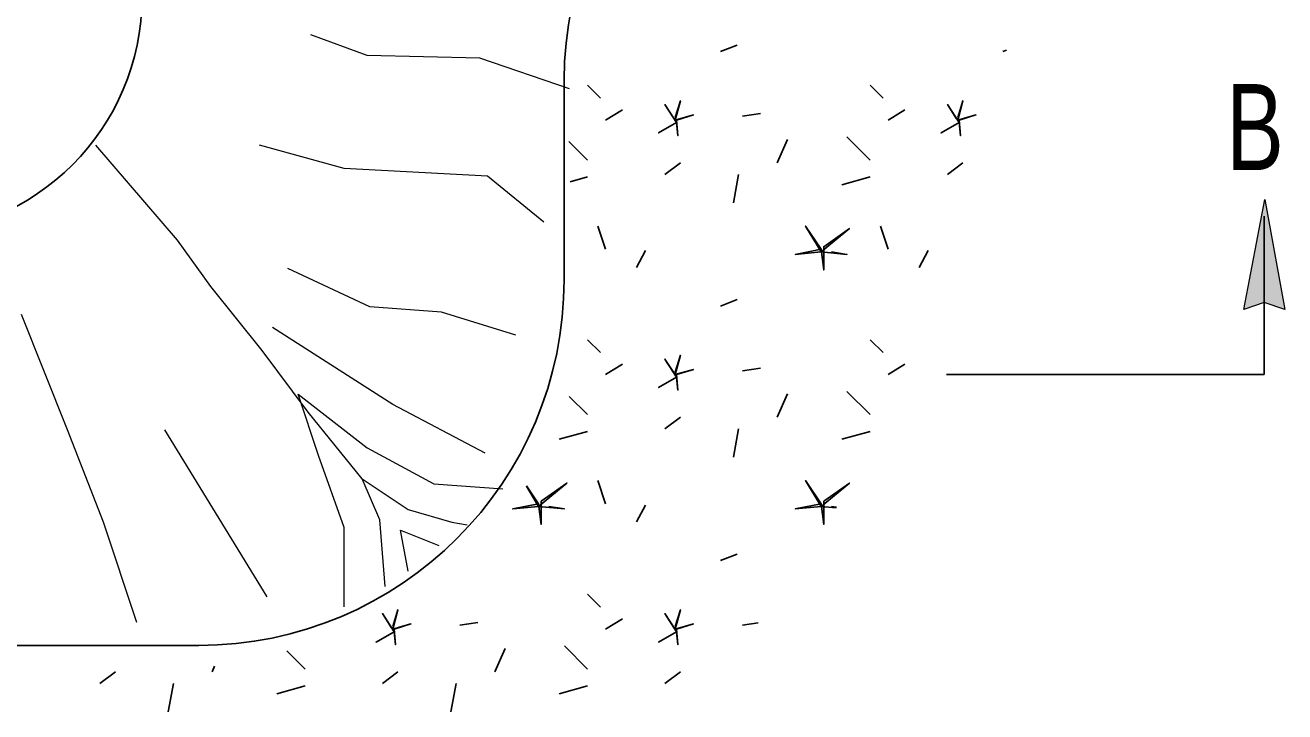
# Model space of a CAD drawing. Extents: x -120 to 879, y -38 to 233.
# Drawn here: x 752.71 to 782, y 24.02 to 39.98 of the extents above; entities that cross this region are included whole.
import ezdxf
from ezdxf.enums import TextEntityAlignment as Align

# ---------------------------------------------------------------- set-up
doc = ezdxf.new("R2010")
doc.units = 0
doc.header["$LTSCALE"] = 0.52
doc.layers.add('1', color=7, linetype='Continuous', lineweight=13)

msp = doc.modelspace()

# ---------------------------------------------------------------- hatches: boundary and pattern name
at = {"layer": '1'}
msp.add_hatch(color=256, dxfattribs=at).paths.add_polyline_path([(781.0498, 33.3691), (781.5356, 35.9295), (782.004, 33.3717), (781.5204, 33.5318)])

# ---------------------------------------------------------------- linework, layer by layer
at = {"layer": '1', "lineweight": 25}
for p, q in [((769.2683, 39.5137), (768.8782, 39.3635)), ((775.5298, 39.3945), (775.4493, 39.3635)), ((765.242, 38.6941), (765.242, 34.0621)), ((765.7877, 38.5828), (766.0878, 38.2826)), ((772.3588, 38.5828), (772.6588, 38.2826)), ((766.5979, 38.0123), (766.2078, 37.7721)), ((769.3883, 37.8622), (769.8084, 37.9222)), ((773.169, 38.0123), (772.7789, 37.7721)), ((765.3523, 37.2771), (765.7877, 36.8413)), ((770.4385, 37.3218), (770.1985, 36.7812)), ((771.8188, 37.3817), (772.3588, 36.8413)), ((767.9481, 36.7812), (767.588, 36.511)), ((774.5192, 36.7812), (774.1591, 36.511)), ((765.7877, 36.4509), (765.3806, 36.3398)), ((769.2983, 36.511), (769.1783, 35.8504)), ((772.3588, 36.4509), (771.6988, 36.2707)), ((766.0277, 35.3099), (766.2078, 34.7694)), ((772.5988, 35.3099), (772.7789, 34.7694)), ((767.138, 34.7394), (766.9279, 34.3491)), ((773.7091, 34.7394), (773.499, 34.3491)), ((769.2683, 33.5984), (768.8782, 33.4483)), ((765.7877, 32.6676), (766.0878, 32.3673)), ((772.3588, 32.6676), (772.6588, 32.3673)), ((766.5979, 32.0971), (766.2078, 31.8568)), ((769.3883, 31.9469), (769.8084, 32.007)), ((773.169, 32.0971), (772.7789, 31.8568)), ((765.3628, 31.3513), (765.7877, 30.926)), ((770.4385, 31.4065), (770.1985, 30.866)), ((771.8188, 31.4665), (772.3588, 30.926)), ((767.9481, 30.866), (767.588, 30.5957)), ((765.7877, 30.5357), (765.1277, 30.3555)), ((769.2983, 30.5957), (769.1783, 29.9352)), ((772.3588, 30.5357), (771.6988, 30.3555)), ((766.0277, 29.3947), (766.2078, 28.8542)), ((764.6476, 28.8542), (764.3699, 29.271)), ((767.138, 28.8242), (766.9279, 28.4338)), ((771.5774, 28.7743), (771.4587, 28.7942)), ((769.2683, 27.6832), (768.8782, 27.533)), ((765.7877, 26.7523), (766.0878, 26.4521)), ((762.8172, 26.0317), (763.2373, 26.0917)), ((766.5979, 26.1818), (766.2078, 25.9416)), ((769.3883, 26.0317), (769.7565, 26.0843)), ((698.6813, 25.5621), (756.742, 25.5621)), ((763.8674, 25.4913), (763.6274, 24.9507)), ((765.2477, 25.5512), (765.7877, 25.0107)), ((758.7894, 25.4383), (759.2167, 25.0107)), ((754.8059, 24.9507), (754.4458, 24.6805)), ((757.1132, 25.0788), (757.0563, 24.9507)), ((761.377, 24.9507), (761.0169, 24.6805)), ((767.9481, 24.9507), (767.588, 24.6805)), ((756.1562, 24.6805), (756.0362, 24.0199)), ((759.2167, 24.6204), (758.5566, 24.4402)), ((762.7273, 24.6805), (762.6073, 24.0199)), ((765.7877, 24.6204), (765.1277, 24.4402))]:
    msp.add_line(p, q, dxfattribs=at)
at = {"layer": '1'}
msp.add_line((758.3383, 26.6943), (755.9556, 30.5691), dxfattribs=at)
for points in [[(765.3675, 38.4976), (763.2826, 39.2129), (760.6615, 39.2725), (759.351, 39.7494)], [(760.5424, 29.4365), (759.2914, 30.9864), (758.2192, 32.4171), (757.0278, 33.9074), (756.2534, 34.9804), (754.3472, 37.1861)], [(764.7718, 35.3978), (763.4612, 36.4707), (760.1254, 36.6496), (758.1596, 37.1861)], [(764.1165, 32.7747), (762.389, 33.3113), (760.7211, 33.4305), (758.8149, 34.3247)], [(755.3003, 26.0982), (754.5259, 28.4231), (753.6919, 30.5691), (752.6197, 33.2517)], [(763.4017, 30.0326), (761.2572, 31.1653), (758.4575, 32.9536)], [(760.1254, 26.4558), (760.1254, 28.3038), (759.5297, 29.973), (759.0532, 31.4037), (760.6615, 30.1518), (762.2103, 29.3172), (763.8187, 29.198)], [(761.0785, 26.9327), (760.9593, 28.4827), (760.5424, 29.4365), (761.6147, 28.7211), (762.6273, 28.4231), (762.9847, 28.3634)], [(761.6147, 27.2904), (761.4359, 28.2442), (762.3295, 27.8866)]]:
    msp.add_lwpolyline(points, dxfattribs=at)
at = {"layer": '1', "lineweight": 25}
for points in [[(767.7981, 37.8021), (767.588, 38.1324), (767.8581, 37.712), (767.438, 37.4718), (767.8581, 37.712), (767.8881, 37.4117), (767.8581, 37.7721), (768.2482, 37.8922), (767.8281, 37.7721), (767.9481, 38.2225), (767.8281, 37.8322)], [(774.3692, 37.8021), (774.1591, 38.1324), (774.4292, 37.712), (774.0091, 37.4718), (774.4292, 37.712), (774.4592, 37.4117), (774.4292, 37.7721), (774.8193, 37.8922), (774.3992, 37.7721), (774.5192, 38.2225), (774.3992, 37.8322)], [(781.5204, 35.5367), (781.5204, 31.8618), (774.1383, 31.8618)], [(771.2187, 34.7694), (770.8586, 35.3099), (771.2187, 34.7094), (770.6186, 34.6493), (771.2187, 34.7694), (771.2787, 34.289), (771.2787, 34.8295), (771.8787, 35.2498), (771.2187, 34.7094), (771.8188, 34.6493), (771.4587, 34.7094)], [(767.7981, 31.8868), (767.588, 32.2172), (767.8581, 31.7967), (767.438, 31.5566), (767.8581, 31.7967), (767.8881, 31.4965), (767.8581, 31.8568), (768.2482, 31.9769), (767.8281, 31.8568), (767.9481, 32.3072), (767.8281, 31.9169)], [(764.3655, 29.2646), (764.6476, 28.7942), (764.0475, 28.7341), (764.6476, 28.8542), (764.7076, 28.3737), (764.7076, 28.9142), (765.3077, 29.3346), (764.6476, 28.7942), (765.2477, 28.7341), (764.8876, 28.7942)], [(771.2187, 28.8542), (770.8586, 29.3947), (771.2187, 28.7942), (770.6186, 28.7341), (771.2187, 28.8542), (771.2787, 28.3737), (771.2787, 28.9142), (771.8787, 29.3346), (771.2187, 28.7942), (771.5672, 28.7592)], [(761.227, 25.9716), (761.0169, 26.3019), (761.287, 25.8815), (760.8669, 25.6413), (761.287, 25.8815), (761.317, 25.5813), (761.287, 25.9416), (761.6771, 26.0617), (761.257, 25.9416), (761.377, 26.392), (761.257, 26.0017)], [(767.7981, 25.9716), (767.588, 26.3019), (767.8581, 25.8815), (767.438, 25.6413), (767.8581, 25.8815), (767.8881, 25.5813), (767.8581, 25.9416), (768.2482, 26.0617), (767.8281, 25.9416), (767.9481, 26.392), (767.8281, 26.0017)]]:
    msp.add_lwpolyline(points, dxfattribs=at)
at = {"layer": '1'}
msp.add_lwpolyline([(781.0498, 33.3691), (781.5356, 35.9295), (782.004, 33.3717), (781.5204, 33.5318)], close=True, dxfattribs=at)
at = {"layer": '1', "lineweight": 25}
for centre, radius, start, end in [((773.742, 38.6941), 8.5, 90, 180), ((749.9213, 40.6243), 5.5, 270, 0), ((756.742, 34.0621), 8.5, 270, 0)]:
    msp.add_arc(centre, radius, start, end, dxfattribs=at)

# ---------------------------------------------------------------- texts
at = {"layer": '1', "width": 0.75}
msp.add_text('B', height=2, dxfattribs=at).set_placement((781.311, 36.6102), align=Align.CENTER)

doc.saveas('drawing.dxf')
